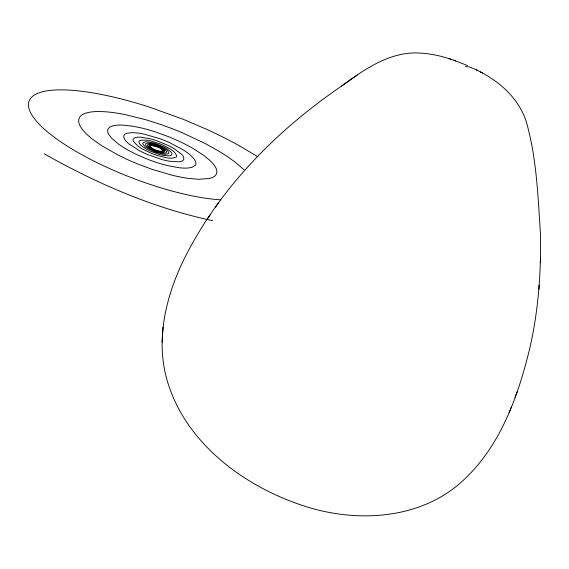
<?xml version="1.0" encoding="UTF-8"?>
<svg xmlns="http://www.w3.org/2000/svg" width="569" height="569" viewBox="0 0 569 569"><rect width="100%" height="100%" fill="white"/><g stroke="black" fill="none" stroke-linecap="round" stroke-linejoin="round"><path stroke-width="0.85" d="M451.309 59.389C441.608 56.047 431.473 53.863 421.224 53.159C391.6 50.634 365.618 68.493 342.865 85.144L341.144 86.374C275.979 130.998 218.603 189.121 183.396 260.438C166.817 295.027 156.781 334.65 165.188 372.83C180.046 437.397 237.991 482.889 298.035 503.914C353.072 523.821 421.508 521.09 465.35 478.38C501.638 443.585 518.75 394.267 530.208 346.471C538.416 309.735 541.197 271.946 540.479 234.357C538.004 196.846 536.738 158.609 526.439 122.25C519.405 99.539 500.955 82.512 480.307 71.886M540.33 262.736L540.55 259.023M538.914 289.393L539.163 285.126M162.563 334.593L163.04 327.068M162.101 342.239L162.585 334.728M515.03 397.347L517.178 391.856M509.07 412.788L511.303 407.07M215.551 207.116L218.51 202.834M206.988 219.549L210.11 215.032M357.197 75.072L341.144 86.374M220.552 199.811C204.541 198.794 188.787 195.459 173.303 191.39A122.193 33.621 20.8 0 1 139.69 180.771C120.756 173.879 102.271 165.75 84.532 156.183A128.43 35.193 20.8 0 1 57.625 139.654C47.732 132.435 37.732 124.661 31.288 114.049A135.031 36.978 20.9 0 1 28.685 102.192C30.797 94.731 39.254 92.327 45.997 91.004A142.172 39.069 21 0 1 67.284 90.002C83.636 90.82 99.781 93.835 115.685 97.584A149.697 41.381 21 0 1 149.17 107.015L183.559 119.419L206.469 129.234A156.781 43.564 21 0 1 238.518 145.301L257.515 156.525M152.67 145.756L158.516 147.385A6.28 1.721 20.9 0 1 159.953 148.104A6.174 1.693 20.9 0 1 160.778 148.609A6.387 1.75 20.9 0 1 162.35 150.031L162.506 150.593A6.536 1.792 20.9 0 1 161.774 151.162L160.771 151.233A6.636 1.821 20.9 0 1 158.402 150.87L156.724 150.38A6.757 1.856 20.9 0 1 153.907 149.242L152.428 148.445A6.878 1.885 20.9 0 1 150.657 147.108L150.159 146.404A7.006 1.92 20.9 0 1 150.408 145.579L151.198 145.351A7.134 1.956 20.9 0 1 153.388 145.479L155.074 145.863A7.269 1.999 20.9 0 1 158.118 146.909L159.861 147.712A7.404 2.034 20.9 0 1 162.201 149.163L163.09 149.996A7.546 2.07 20.9 0 1 163.474 151.105L162.997 151.525A7.689 2.112 20.9 0 1 161.127 151.695L159.469 151.461A7.838 2.155 20.9 0 1 156.233 150.55L154.235 149.754A7.994 2.191 20.9 0 1 151.304 148.203L150.017 147.257A8.151 2.24 20.9 0 1 148.978 145.87L149.114 145.266A8.315 2.283 20.9 0 1 150.572 144.789L152.094 144.86A8.485 2.326 20.9 0 1 155.358 145.564L157.521 146.29A8.663 2.376 20.9 0 1 160.949 147.855L162.656 148.886A8.862 2.432 20.9 0 1 164.228 150.216L164.797 151.333A9.047 2.482 20.9 0 1 164.256 152.079L162.656 152.343A9.239 2.539 20.9 0 1 160.181 152.072L157.151 151.29A9.438 2.589 20.9 0 1 153.964 150.088L151.062 148.637A9.645 2.646 20.9 0 1 148.85 147.115L147.648 145.742A9.851 2.703 20.9 0 1 147.627 144.704L148.822 144.149A10.071 2.767 20.9 0 1 151.077 144.149L154.107 144.725A10.306 2.831 20.9 0 1 157.528 145.806L160.885 147.257A10.541 2.895 20.9 0 1 163.751 148.893L165.707 150.508A10.783 2.959 20.9 0 1 166.482 151.873L165.928 152.812A11.039 3.03 20.9 0 1 164.071 153.168L161.141 152.883A11.295 3.101 20.9 0 1 157.492 151.973L153.623 150.55A11.565 3.172 20.9 0 1 150.06 148.793L147.307 146.944A11.842 3.25 20.9 0 1 145.756 145.251L145.65 143.957A12.134 3.329 20.9 0 1 147.015 143.239L149.69 143.203A12.44 3.414 20.9 0 1 153.346 143.865L157.506 145.145A12.76 3.506 20.9 0 1 161.646 146.902L165.202 148.893A13.094 3.599 20.9 0 1 167.699 150.885L168.758 152.599A13.436 3.691 20.9 0 1 168.189 153.794L165.23 154.291A13.827 3.798 20.9 0 1 162.457 153.993L156.781 152.535A14.189 3.898 20.9 0 1 153.175 151.183L147.712 148.438A14.574 3.997 20.9 0 1 145.195 146.717L142.933 144.121A14.972 4.111 20.9 0 1 142.911 142.933L145.187 141.887A15.399 4.225 20.9 0 1 147.762 141.894L153.53 142.99A15.84 4.353 20.9 0 1 157.457 144.227L163.893 146.994A16.302 4.481 20.9 0 1 167.208 148.886L171.006 151.994A16.786 4.609 20.9 0 1 171.938 153.602L171.724 154.846L170.906 155.437A17.283 4.744 20.9 0 1 168.758 155.87L163.033 155.33A17.795 4.886 20.9 0 1 158.708 154.263L151.055 151.454A18.336 5.029 20.9 0 1 146.795 149.355L141.318 145.678A18.905 5.185 20.9 0 1 139.462 143.651L138.886 141.958L139.263 141.076A19.51 5.356 20.9 0 1 140.906 140.209L146.276 140.138A20.143 5.534 20.9 0 1 150.693 140.934L159.064 143.516A20.818 5.718 20.9 0 1 164.1 145.636L171.34 149.69A21.522 5.918 20.9 0 1 174.441 152.129L176.696 155.664A22.255 6.117 20.9 0 1 176.063 157.179L171.632 158.253A23.016 6.323 20.9 0 1 167.208 157.912L157.841 155.678A23.813 6.536 20.9 0 1 151.724 153.495L142.243 148.914A24.652 6.764 20.9 0 1 137.741 145.963L133.423 141.439A25.541 7.006 20.9 0 1 133.11 139.32L134.569 137.854L136.539 137.314A26.501 7.276 20.9 0 1 140.735 137.186L150.394 138.843A27.525 7.561 20.9 0 1 157.115 140.849L168.374 145.508A28.614 7.866 20.9 0 1 174.356 148.772L181.589 154.284A29.752 8.179 20.9 0 1 183.68 157.236L183.773 159.619L182.635 160.799A30.939 8.507 20.9 0 1 179.235 161.816L169.42 161.226A32.177 8.834 20.9 0 1 161.717 159.491L147.641 154.576A33.486 9.182 20.9 0 1 139.59 150.778L128.943 143.943A34.88 9.559 20.9 0 1 125.116 140.095L123.644 136.83L124.085 135.081A36.395 9.979 20.9 0 1 126.773 133.302L131.745 132.634L136.268 132.862A38.038 10.441 20.9 0 1 144.291 134.156L159.875 138.701A39.816 10.946 20.9 0 1 169.455 142.57L183.737 150.173A41.701 11.48 20.9 0 1 190.202 154.917L194.413 159.37L195.743 162.051A43.685 12.02 20.9 0 1 195.288 165.309L191.817 167.414L187.749 168.061A45.748 12.575 20.9 0 1 179.477 167.77L168.993 165.942L160.977 163.829A47.903 13.144 20.9 0 1 148.481 159.605L136.183 154.334L128.48 150.358A50.207 13.756 20.9 0 1 118.729 144.256L111.73 138.338L108.892 134.682A52.718 14.445 20.9 0 1 107.705 130.109C108.281 127.214 111.46 126.119 113.999 125.578A55.499 15.221 20.9 0 1 122.264 125.059L133.196 126.261L141.809 128.046A58.557 16.103 21 0 1 155.643 131.972L169.946 137.207L179.47 141.389A61.886 17.056 20.9 0 1 192.571 148.175L203.624 155.294L209.506 160.102A65.414 18.052 20.9 0 1 215.267 166.795C216.953 169.363 217.806 173.14 215.367 175.544A69.077 19.047 20.8 0 1 209.172 178.51L198.375 179.285L188.602 178.403A72.853 20.036 20.8 0 1 171.376 175.032L151.994 169.313L138.367 164.228A76.808 21.053 20.8 0 1 118.9 155.451L101.872 145.82L92.505 139.199A81.075 22.184 20.9 0 1 82.754 129.938C80.129 126.603 77.277 122.029 79.347 117.733A85.819 23.5 20.9 0 1 85.201 113.338C92.121 111.047 99.547 111.389 106.723 111.873A91.154 25.05 21 0 1 125.045 114.582L145.948 119.767L161.048 124.604A97.05 26.793 21 0 1 183.588 133.324L205.139 143.502L218.539 150.998A103.323 28.628 20.9 0 1 235.495 162.435L244.186 169.861M465.492 66.417L469.546 67.007L475.712 69.574M212.642 220.68C153.253 208.062 96.915 183.595 44.218 153.801M454.005 60.307L467.583 65.584M448.777 58.536L455.783 60.904M477.704 70.506L476.153 69.681L482.519 73.06"/></g></svg>
